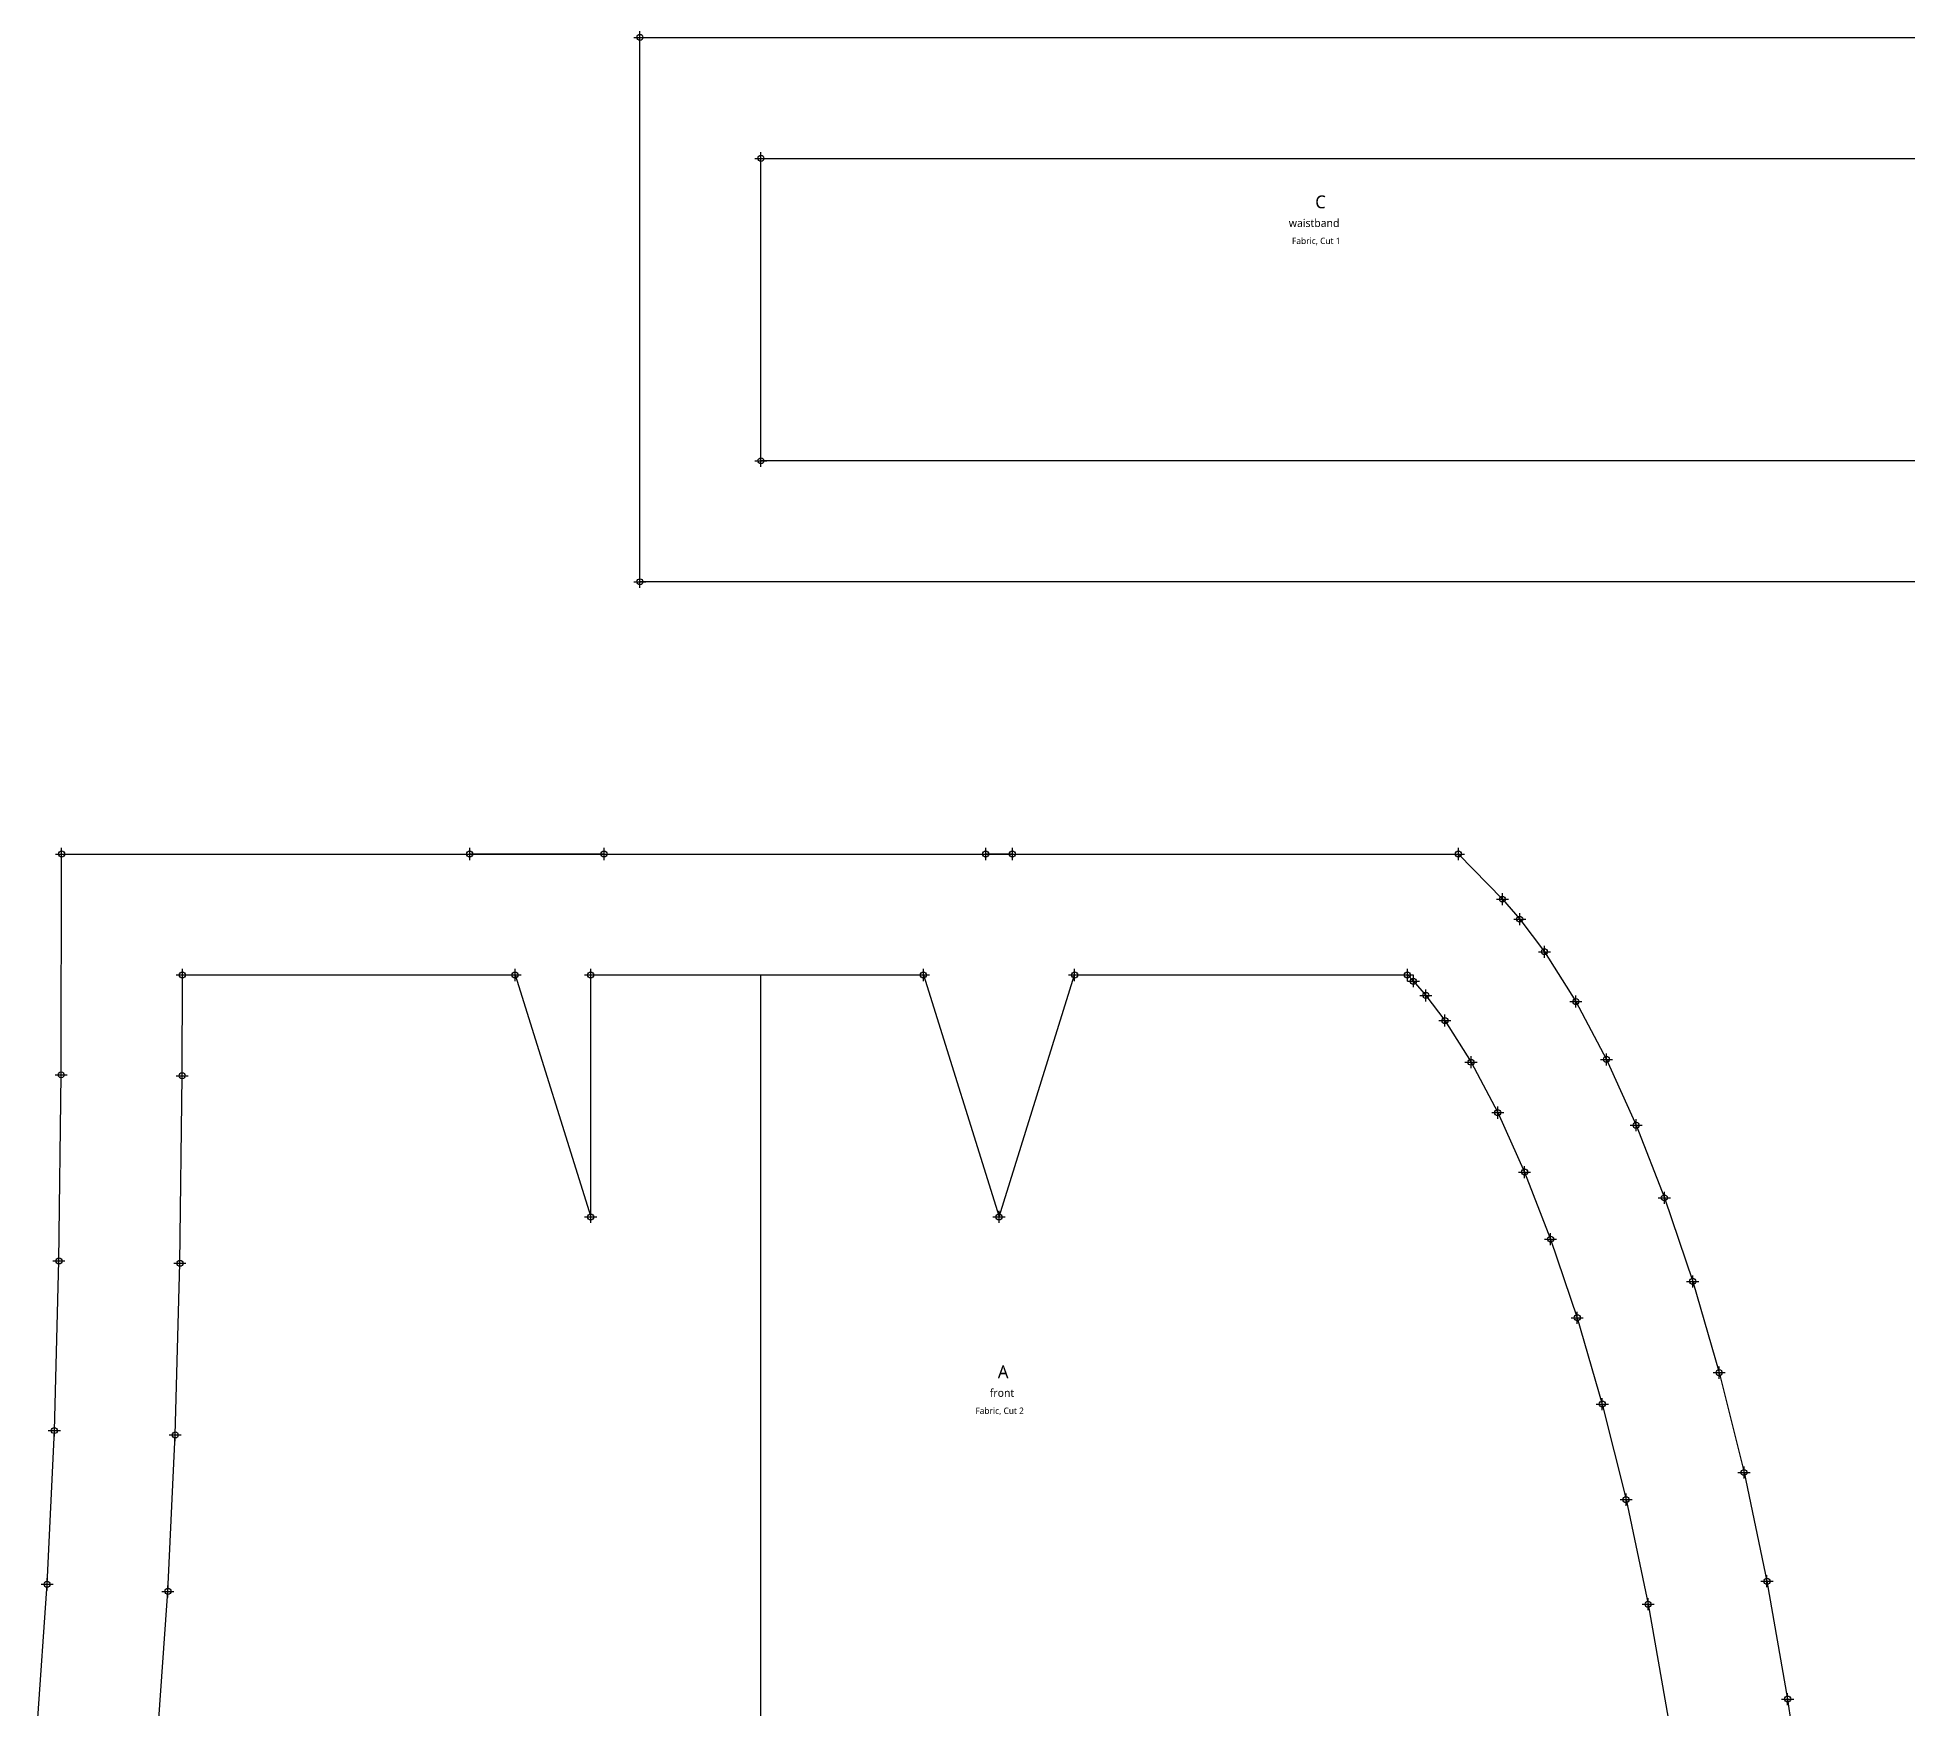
# Model space of a CAD drawing. Extents: x -1 to 1173, y -1 to 1096.
# Drawn here: x 261.6 to 570.7, y 818.3 to 1094.5 of the extents above; entities that cross this region are included whole.
import ezdxf

# ---------------------------------------------------------------- set-up
doc = ezdxf.new("R2010")
doc.units = 0
doc.header["$PDMODE"] = 34
for name, color, linetype in [('1', 250, 'CONTINUOUS'), ('14', 250, 'CONTINUOUS'), ('2', 250, 'CONTINUOUS'), ('3', 250, 'CONTINUOUS'), ('4', 250, 'CONTINUOUS'), ('7', 250, 'CONTINUOUS'), ('84', 250, 'CONTINUOUS'), ('87', 250, 'CONTINUOUS')]:
    doc.layers.add(name, color=color, linetype=linetype)
doc.styles.add('YU GOTHIC UI', font='YU GOTHIC UI')
doc.styles.add('YU GOTHIC UI_BOLD', font='YU GOTHIC UI')

# ---------------------------------------------------------------- blocks, each defined once
blk = doc.blocks.new('FRONT')
at = {"layer": '1'}
blk.add_lwpolyline([(261.58, 815.92), (263.19, 838.81), (264.38, 864.23), (265.14, 892.27), (265.51, 923.03), (265.58, 959.54), (265.58, 959.54), (355.25, 959.54), (333.04, 959.54), (422.75, 959.54), (418.34, 959.54), (496.47, 959.54), (503.76, 952.07), (506.62, 948.77), (510.7, 943.38), (515.89, 935.14), (520.95, 925.58), (525.86, 914.7), (530.52, 902.7), (535.2, 888.88), (539.58, 873.8), (543.69, 857.29), (547.48, 839.31), (550.9, 819.84), (553.9, 798.86)], dxfattribs=at)
at = {"layer": '14'}
blk.add_lwpolyline([(281.51, 814.21), (283.16, 837.64), (284.36, 863.5), (285.14, 891.88), (285.51, 922.89), (285.54, 939.54), (285.54, 939.54), (340.54, 939.54), (353.04, 899.54), (353.04, 939.54), (408.04, 939.54), (420.54, 899.54), (433.04, 939.54), (488.04, 939.54), (489.04, 938.51), (491.09, 936.16), (494.24, 932), (498.56, 925.12), (502.98, 916.78), (507.41, 906.96), (511.71, 895.87), (516.12, 882.88), (520.26, 868.6), (524.19, 852.81), (527.84, 835.51), (531.15, 816.69)], dxfattribs=at)
at = {"layer": '2'}
for p in [(265.58, 959.54), (265.58, 959.54), (333.04, 959.54), (355.25, 959.54), (418.34, 959.54), (422.75, 959.54), (496.47, 959.54), (285.54, 939.54), (285.54, 939.54), (340.54, 939.54), (353.04, 939.54), (408.04, 939.54), (433.04, 939.54), (488.04, 939.54), (265.51, 923.03), (285.51, 922.89), (530.52, 902.7), (353.04, 899.54), (420.54, 899.54), (511.71, 895.87), (550.9, 819.84)]:
    blk.add_point(p, dxfattribs=at)
at = {"layer": '3'}
for p in [(503.76, 952.07), (506.62, 948.77), (510.7, 943.38), (489.04, 938.51), (491.09, 936.16), (515.89, 935.14), (494.24, 932), (498.56, 925.12), (520.95, 925.58), (502.98, 916.78), (525.86, 914.7), (507.41, 906.96), (265.14, 892.27), (285.14, 891.88), (535.2, 888.88), (516.12, 882.88), (539.58, 873.8), (520.26, 868.6), (264.38, 864.23), (284.36, 863.5), (543.69, 857.29), (524.19, 852.81), (263.19, 838.81), (547.48, 839.31), (283.16, 837.64), (527.84, 835.51)]:
    blk.add_point(p, dxfattribs=at)
at = {"layer": '4'}
blk.add_point((530.52, 902.7, 10), dxfattribs=at)
at = {"layer": '7'}
blk.add_line((381.17, 139.54), (381.17, 939.54), dxfattribs=at)
at = {"layer": '84'}
blk.add_lwpolyline([(261.58, 815.92), (263.19, 838.81), (264.38, 864.23), (265.14, 892.27), (265.51, 923.03), (265.58, 959.54), (265.58, 959.54), (355.25, 959.54), (333.04, 959.54), (422.75, 959.54), (418.34, 959.54), (496.47, 959.54), (503.76, 952.07), (506.62, 948.77), (510.7, 943.38), (515.89, 935.14), (520.95, 925.58), (525.86, 914.7), (530.52, 902.7), (535.2, 888.88), (539.58, 873.8), (543.69, 857.29), (547.48, 839.31), (550.9, 819.84), (553.9, 798.86)], dxfattribs=at)
at = {"layer": '87'}
blk.add_lwpolyline([(281.51, 814.21), (283.16, 837.64), (284.36, 863.5), (285.14, 891.88), (285.51, 922.89), (285.54, 939.54), (285.54, 939.54), (340.54, 939.54), (353.04, 899.54), (353.04, 939.54), (408.04, 939.54), (420.54, 899.54), (433.04, 939.54), (488.04, 939.54), (489.04, 938.51), (491.09, 936.16), (494.24, 932), (498.56, 925.12), (502.98, 916.78), (507.41, 906.96), (511.71, 895.87), (516.12, 882.88), (520.26, 868.6), (524.19, 852.81), (527.84, 835.51), (531.15, 816.69)], dxfattribs=at)
at = {"layer": '1'}
for s, height, style, p in [('A', 2.12, 'YU GOTHIC UI_BOLD', (420.34, 872.88)), ('front', 1.323, 'YU GOTHIC UI_BOLD', (419.01, 869.79)), ('Fabric, Cut 2', 1.0583, 'YU GOTHIC UI', (416.63, 866.97))]:
    blk.add_text(s, height=height, dxfattribs=dict(at, style=style)).set_placement(p)
at = {"layer": '1', "flags": 2}
for p in [(525.86, 914.7), (550.9, 819.84), (558.39, 752.37), (520.02, 264.45)]:
    blk.add_attdef('Dependency', p, '', height=3, dxfattribs=at)
blk = doc.blocks.new('WAISTBAND')
at = {"layer": '1'}
blk.add_lwpolyline([(361.17, 1094.54), (1081.17, 1094.54), (1081.17, 1004.54), (361.17, 1004.54), (361.17, 1094.54)], close=True, dxfattribs=at)
at = {"layer": '14'}
blk.add_lwpolyline([(381.17, 1074.54), (1061.17, 1074.54), (1061.17, 1024.54), (381.17, 1024.54), (381.17, 1074.54)], close=True, dxfattribs=at)
at = {"layer": '2'}
for p in [(361.17, 1094.54), (361.17, 1094.54), (381.17, 1074.54), (381.17, 1074.54), (381.17, 1024.54), (361.17, 1004.54)]:
    blk.add_point(p, dxfattribs=at)
at = {"layer": '84'}
blk.add_lwpolyline([(361.17, 1094.54), (1081.17, 1094.54), (1081.17, 1004.54), (361.17, 1004.54), (361.17, 1094.54)], close=True, dxfattribs=at)
at = {"layer": '87'}
blk.add_lwpolyline([(381.17, 1074.54), (1061.17, 1074.54), (1061.17, 1024.54), (381.17, 1024.54), (381.17, 1074.54)], close=True, dxfattribs=at)
at = {"layer": '1'}
for s, height, style, p in [('C', 2.12, 'YU GOTHIC UI_BOLD', (472.8, 1066.28)), ('waistband', 1.323, 'YU GOTHIC UI_BOLD', (468.44, 1063.19)), ('Fabric, Cut 1', 1.0583, 'YU GOTHIC UI', (468.97, 1060.37))]:
    blk.add_text(s, height=height, dxfattribs=dict(at, style=style)).set_placement(p)

msp = doc.modelspace()

# ---------------------------------------------------------------- block references
at = {"layer": '1'}
for name in ['WAISTBAND', 'FRONT']:
    msp.add_blockref(name, (0, 0), dxfattribs=at)

doc.saveas('drawing.dxf')
